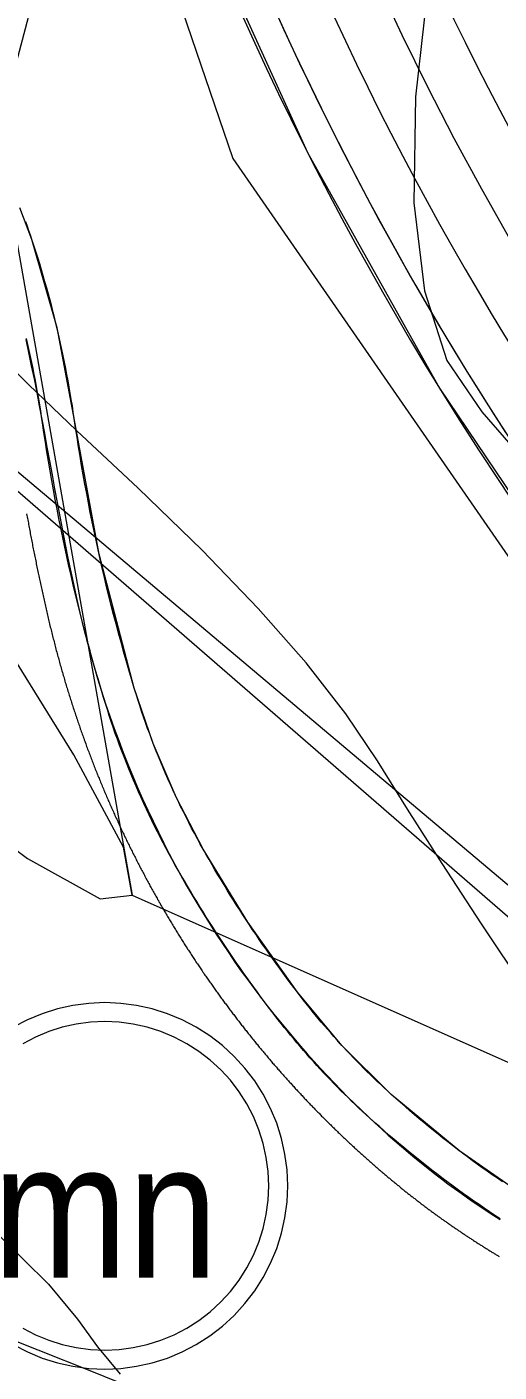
# Model space of a CAD drawing. Header units: metres. Extents: x 532950 to 537618, y 1849954 to 1853119.
# Drawn here: x 534511.5 to 534557.8, y 1851407.7 to 1851539.4 of the extents above; entities that cross this region are included whole.
import ezdxf

# ---------------------------------------------------------------- set-up
doc = ezdxf.new("R2010")
doc.units = ezdxf.units.M
doc.header["$LTSCALE"] = 3.1
for name, color, linetype, lineweight in [('11', 7, 'Continuous', 13), ('12', 7, 'Continuous', 13), ('26', 7, 'Continuous', 13), ('4', 7, 'Continuous', 13), ('48', 7, 'Continuous', 13), ('52', 7, 'Continuous', 13), ('53', 7, 'Continuous', 13), ('55', 7, 'Continuous', 13), ('58', 7, 'Continuous', 13), ('9', 7, 'Continuous', 13)]:
    doc.layers.add(name, color=color, linetype=linetype, lineweight=lineweight)

msp = doc.modelspace()

# ---------------------------------------------------------------- linework, layer by layer
at = {"layer": '11'}
msp.add_lwpolyline([(534524.45, 1851607.54), (534528.68, 1851591.64), (534530.18, 1851586.18), (534531.79, 1851580.76), (534533.5, 1851575.36), (534535.31, 1851570), (534537.23, 1851564.68), (534539.24, 1851559.39), (534541.35, 1851554.14), (534543.56, 1851548.93), (534545.87, 1851543.77), (534548.28, 1851538.65), (534550.78, 1851533.57), (534553.37, 1851528.55), (534556.07, 1851523.57), (534558.85, 1851518.64)], dxfattribs=at)
at = {"layer": '12'}
for points in [[(534528.06, 1851551.26), (534539.02, 1851527.15), (534551.97, 1851504.05), (534566.46, 1851482.58)], [(534532.72, 1851540.34), (534533.86, 1851537.84), (534535.01, 1851535.36), (534536.19, 1851532.88), (534537.39, 1851530.42), (534538.61, 1851527.97), (534539.85, 1851525.52), (534541.11, 1851523.09), (534542.4, 1851520.67), (534543.7, 1851518.26), (534545.03, 1851515.86), (534546.38, 1851513.48), (534547.74, 1851511.1), (534549.13, 1851508.74), (534550.54, 1851506.39), (534551.97, 1851504.05), (534553.87, 1851501.02), (534555.79, 1851498.01), (534557.76, 1851495.03), (534559.75, 1851492.06)], [(534561.14, 1851424.37), (534553.97, 1851429.34), (534547.24, 1851434.91), (534542.4, 1851439.7), (534538.03, 1851444.92), (534533.17, 1851451.76), (534528.8, 1851458.91), (534526.17, 1851464), (534523.91, 1851469.27), (534522.04, 1851474.69), (534518.6, 1851487.79), (534516.16, 1851501.1), (534514.48, 1851509.95), (534512.02, 1851518.61), (534510.85, 1851521.7)], [(534514.26, 1851510.85), (534514.11, 1851511.46), (534513.96, 1851512.06), (534513.8, 1851512.66), (534513.64, 1851513.26), (534513.47, 1851513.86), (534513.3, 1851514.46), (534513.13, 1851515.05), (534512.96, 1851515.65), (534512.78, 1851516.24), (534512.59, 1851516.84), (534512.41, 1851517.43), (534512.21, 1851518.02), (534512.02, 1851518.61), (534511.87, 1851519.04), (534511.72, 1851519.47), (534511.57, 1851519.9), (534511.41, 1851520.33)], [(534536.98, 1851446.31), (534536.64, 1851446.77), (534536.3, 1851447.24), (534535.96, 1851447.71), (534535.63, 1851448.18), (534535.29, 1851448.65), (534534.96, 1851449.12), (534534.63, 1851449.6), (534534.3, 1851450.07), (534533.98, 1851450.55), (534533.65, 1851451.03), (534533.33, 1851451.51), (534533.02, 1851452), (534532.7, 1851452.48), (534532.39, 1851452.97), (534532.07, 1851453.45), (534531.77, 1851453.94), (534531.46, 1851454.43), (534531.15, 1851454.92), (534530.85, 1851455.42), (534530.55, 1851455.91), (534530.25, 1851456.41), (534529.96, 1851456.9), (534529.67, 1851457.4), (534529.38, 1851457.9), (534529.09, 1851458.4), (534528.8, 1851458.91), (534528.51, 1851459.42), (534528.23, 1851459.94), (534527.94, 1851460.47), (534527.67, 1851460.99), (534527.39, 1851461.52), (534527.12, 1851462.05), (534526.86, 1851462.58), (534526.59, 1851463.11), (534526.34, 1851463.64), (534526.08, 1851464.18), (534525.83, 1851464.72), (534525.59, 1851465.26), (534525.34, 1851465.8), (534525.11, 1851466.34), (534524.87, 1851466.89), (534524.64, 1851467.44), (534524.42, 1851467.98), (534524.2, 1851468.53), (534523.98, 1851469.09), (534523.77, 1851469.64), (534523.56, 1851470.2), (534523.35, 1851470.75), (534523.15, 1851471.31), (534522.96, 1851471.87), (534522.77, 1851472.43), (534522.58, 1851473), (534522.4, 1851473.56), (534522.22, 1851474.13), (534522.04, 1851474.69), (534521.77, 1851475.59), (534521.51, 1851476.48), (534521.25, 1851477.38), (534521, 1851478.28), (534520.75, 1851479.18), (534520.5, 1851480.08), (534520.26, 1851480.98), (534520.02, 1851481.89), (534519.79, 1851482.79), (534519.57, 1851483.7), (534519.34, 1851484.6), (534519.13, 1851485.51), (534518.91, 1851486.42), (534518.71, 1851487.33), (534518.5, 1851488.24), (534518.31, 1851489.16), (534518.11, 1851490.07), (534517.92, 1851490.98), (534517.74, 1851491.9), (534517.56, 1851492.82), (534517.39, 1851493.73), (534517.22, 1851494.65), (534517.05, 1851495.57), (534516.89, 1851496.49), (534516.74, 1851497.41), (534516.59, 1851498.33), (534516.44, 1851499.25), (534516.3, 1851500.18), (534516.16, 1851501.1), (534516.07, 1851501.72), (534515.98, 1851502.33), (534515.88, 1851502.94), (534515.78, 1851503.56), (534515.67, 1851504.17), (534515.56, 1851504.78), (534515.45, 1851505.39), (534515.33, 1851506), (534515.21, 1851506.61), (534515.09, 1851507.22), (534514.96, 1851507.83), (534514.83, 1851508.43), (534514.69, 1851509.04), (534514.55, 1851509.65), (534514.41, 1851510.25), (534514.26, 1851510.85)], [(534558.12, 1851426.35), (534557.63, 1851426.69), (534557.13, 1851427.04), (534556.64, 1851427.38), (534556.15, 1851427.73), (534555.66, 1851428.08), (534555.17, 1851428.44), (534554.69, 1851428.8), (534554.21, 1851429.16), (534553.73, 1851429.52), (534553.25, 1851429.89), (534552.77, 1851430.26), (534552.3, 1851430.63), (534551.83, 1851431.01), (534551.36, 1851431.38), (534550.89, 1851431.76), (534550.43, 1851432.15), (534549.97, 1851432.53), (534549.51, 1851432.92), (534549.05, 1851433.31), (534548.6, 1851433.71), (534548.14, 1851434.1), (534547.69, 1851434.5), (534547.24, 1851434.91), (534546.9, 1851435.22), (534546.55, 1851435.54), (534546.21, 1851435.86), (534545.86, 1851436.18), (534545.52, 1851436.51), (534545.19, 1851436.83), (534544.85, 1851437.16), (534544.52, 1851437.49), (534544.19, 1851437.83), (534543.86, 1851438.16), (534543.53, 1851438.5), (534543.21, 1851438.84), (534542.88, 1851439.18), (534542.56, 1851439.53), (534542.24, 1851439.87), (534541.93, 1851440.22), (534541.61, 1851440.57), (534541.3, 1851440.92), (534540.99, 1851441.28), (534540.69, 1851441.63), (534540.38, 1851441.99), (534540.08, 1851442.35), (534539.78, 1851442.71), (534539.48, 1851443.07), (534539.18, 1851443.44), (534538.89, 1851443.81), (534538.6, 1851444.18), (534538.31, 1851444.55), (534538.03, 1851444.92), (534537.68, 1851445.38), (534537.33, 1851445.84), (534536.98, 1851446.31)]]:
    msp.add_lwpolyline(points, dxfattribs=at)
at = {"layer": '26'}
for points in [[(534511.5, 1851491.75), (534511.53, 1851491.6), (534511.55, 1851491.46), (534511.58, 1851491.31), (534511.61, 1851491.16), (534511.64, 1851491.01), (534511.67, 1851490.86), (534511.69, 1851490.71), (534511.72, 1851490.57), (534511.75, 1851490.42), (534511.78, 1851490.27), (534511.81, 1851490.12), (534511.84, 1851489.97), (534511.86, 1851489.82), (534511.89, 1851489.67), (534511.92, 1851489.53), (534511.95, 1851489.38), (534511.98, 1851489.23), (534512.01, 1851489.08), (534512.04, 1851488.93), (534512.07, 1851488.78), (534512.09, 1851488.63), (534512.12, 1851488.49), (534512.15, 1851488.34)], [(534512.15, 1851488.34), (534512.18, 1851488.19), (534512.21, 1851488.04), (534512.24, 1851487.89), (534512.27, 1851487.74), (534512.3, 1851487.59), (534512.33, 1851487.45), (534512.36, 1851487.3), (534512.39, 1851487.15), (534512.42, 1851487), (534512.45, 1851486.85), (534512.48, 1851486.71), (534512.51, 1851486.56), (534512.54, 1851486.41), (534512.57, 1851486.26), (534512.6, 1851486.11), (534512.63, 1851485.96), (534512.67, 1851485.82), (534512.7, 1851485.67), (534512.73, 1851485.52), (534512.76, 1851485.37), (534512.79, 1851485.22), (534512.82, 1851485.08), (534512.85, 1851484.93), (534512.88, 1851484.78), (534512.92, 1851484.63), (534512.95, 1851484.49), (534512.98, 1851484.34), (534513.01, 1851484.19), (534513.04, 1851484.04), (534513.08, 1851483.9), (534513.11, 1851483.75), (534513.14, 1851483.6), (534513.17, 1851483.46), (534513.21, 1851483.31), (534513.24, 1851483.16), (534513.27, 1851483.01), (534513.31, 1851482.87), (534513.34, 1851482.72), (534513.37, 1851482.57), (534513.41, 1851482.43), (534513.44, 1851482.28), (534513.48, 1851482.13), (534513.51, 1851481.99), (534513.54, 1851481.84), (534513.58, 1851481.7), (534513.61, 1851481.55), (534513.65, 1851481.4), (534513.68, 1851481.26), (534513.72, 1851481.11), (534513.75, 1851480.97), (534513.79, 1851480.82), (534513.82, 1851480.67), (534513.86, 1851480.53), (534513.89, 1851480.38), (534513.93, 1851480.24), (534513.97, 1851480.09), (534514, 1851479.95), (534514.04, 1851479.8), (534514.08, 1851479.66), (534514.11, 1851479.51), (534514.15, 1851479.37), (534514.19, 1851479.23), (534514.22, 1851479.08), (534514.26, 1851478.94), (534514.3, 1851478.79), (534514.34, 1851478.65), (534514.37, 1851478.5), (534514.41, 1851478.36), (534514.45, 1851478.22), (534514.49, 1851478.07), (534514.53, 1851477.93), (534514.57, 1851477.79), (534514.61, 1851477.64), (534514.65, 1851477.5), (534514.68, 1851477.36), (534514.72, 1851477.22), (534514.76, 1851477.07), (534514.8, 1851476.93), (534514.84, 1851476.79), (534514.88, 1851476.65), (534514.92, 1851476.51), (534514.96, 1851476.37), (534515, 1851476.22), (534515.05, 1851476.08), (534515.09, 1851475.94), (534515.13, 1851475.8), (534515.17, 1851475.66), (534515.21, 1851475.52), (534515.25, 1851475.38), (534515.29, 1851475.24), (534515.34, 1851475.1), (534515.38, 1851474.96), (534515.42, 1851474.82), (534515.46, 1851474.68), (534515.51, 1851474.54), (534515.55, 1851474.4), (534515.59, 1851474.26), (534515.63, 1851474.13), (534515.68, 1851473.99), (534515.72, 1851473.85)], [(534515.72, 1851473.85), (534515.76, 1851473.71), (534515.81, 1851473.57), (534515.85, 1851473.43), (534515.9, 1851473.3), (534515.94, 1851473.16), (534515.98, 1851473.02), (534516.03, 1851472.88), (534516.07, 1851472.75), (534516.12, 1851472.61), (534516.16, 1851472.47), (534516.21, 1851472.34), (534516.25, 1851472.2), (534516.3, 1851472.07), (534516.34, 1851471.93), (534516.39, 1851471.79), (534516.44, 1851471.66), (534516.48, 1851471.52), (534516.53, 1851471.39), (534516.57, 1851471.25), (534516.62, 1851471.12), (534516.67, 1851470.98), (534516.71, 1851470.85), (534516.76, 1851470.71), (534516.81, 1851470.58), (534516.85, 1851470.44), (534516.9, 1851470.31), (534516.95, 1851470.18), (534517, 1851470.04), (534517.04, 1851469.91), (534517.09, 1851469.78), (534517.14, 1851469.64), (534517.19, 1851469.51), (534517.24, 1851469.38), (534517.29, 1851469.24), (534517.33, 1851469.11), (534517.38, 1851468.98), (534517.43, 1851468.85), (534517.48, 1851468.72), (534517.53, 1851468.58), (534517.58, 1851468.45), (534517.63, 1851468.32), (534517.68, 1851468.19), (534517.73, 1851468.06), (534517.78, 1851467.93), (534517.83, 1851467.8), (534517.88, 1851467.67), (534517.93, 1851467.54), (534517.98, 1851467.41), (534518.03, 1851467.28), (534518.08, 1851467.15), (534518.13, 1851467.02), (534518.18, 1851466.89), (534518.23, 1851466.76), (534518.29, 1851466.63), (534518.34, 1851466.5), (534518.39, 1851466.37), (534518.44, 1851466.24), (534518.49, 1851466.11), (534518.54, 1851465.98), (534518.6, 1851465.86), (534518.65, 1851465.73), (534518.7, 1851465.6), (534518.75, 1851465.47), (534518.81, 1851465.35), (534518.86, 1851465.22), (534518.91, 1851465.09), (534518.96, 1851464.96), (534519.02, 1851464.84), (534519.07, 1851464.71), (534519.12, 1851464.58), (534519.18, 1851464.46), (534519.23, 1851464.33), (534519.28, 1851464.2), (534519.34, 1851464.08), (534519.39, 1851463.95), (534519.45, 1851463.83), (534519.5, 1851463.7), (534519.56, 1851463.58), (534519.61, 1851463.45), (534519.66, 1851463.33), (534519.72, 1851463.2), (534519.77, 1851463.08), (534519.83, 1851462.95), (534519.88, 1851462.83), (534519.94, 1851462.71), (534520, 1851462.58), (534520.05, 1851462.46), (534520.11, 1851462.33), (534520.16, 1851462.21), (534520.22, 1851462.09), (534520.27, 1851461.97), (534520.33, 1851461.84), (534520.39, 1851461.72), (534520.44, 1851461.6), (534520.5, 1851461.47), (534520.56, 1851461.35), (534520.61, 1851461.23), (534520.67, 1851461.11), (534520.73, 1851460.99), (534520.78, 1851460.87)], [(534520.78, 1851460.87), (534520.84, 1851460.74), (534520.9, 1851460.62), (534520.96, 1851460.5), (534521.01, 1851460.38), (534521.07, 1851460.26), (534521.13, 1851460.14), (534521.19, 1851460.02), (534521.24, 1851459.9), (534521.3, 1851459.78), (534521.36, 1851459.66), (534521.42, 1851459.54), (534521.48, 1851459.42), (534521.54, 1851459.3), (534521.59, 1851459.18), (534521.65, 1851459.06), (534521.71, 1851458.94), (534521.77, 1851458.83), (534521.83, 1851458.71), (534521.89, 1851458.59), (534521.95, 1851458.47), (534522.01, 1851458.35), (534522.07, 1851458.24), (534522.13, 1851458.12), (534522.19, 1851458), (534522.25, 1851457.88), (534522.31, 1851457.77), (534522.37, 1851457.65), (534522.43, 1851457.53), (534522.49, 1851457.42), (534522.55, 1851457.3), (534522.61, 1851457.18), (534522.67, 1851457.07), (534522.73, 1851456.95), (534522.79, 1851456.83), (534522.85, 1851456.72), (534522.91, 1851456.6), (534522.97, 1851456.49), (534523.04, 1851456.37), (534523.1, 1851456.26), (534523.16, 1851456.14), (534523.22, 1851456.03), (534523.28, 1851455.91), (534523.34, 1851455.8), (534523.41, 1851455.69), (534523.47, 1851455.57), (534523.53, 1851455.46), (534523.59, 1851455.34), (534523.65, 1851455.23), (534523.72, 1851455.12), (534523.78, 1851455), (534523.84, 1851454.89), (534523.9, 1851454.78), (534523.97, 1851454.67), (534524.03, 1851454.55), (534524.09, 1851454.44), (534524.16, 1851454.33), (534524.22, 1851454.22), (534524.28, 1851454.11), (534524.34, 1851453.99), (534524.41, 1851453.88), (534524.47, 1851453.77), (534524.54, 1851453.66), (534524.6, 1851453.55), (534524.66, 1851453.44), (534524.73, 1851453.33), (534524.79, 1851453.22), (534524.85, 1851453.11), (534524.92, 1851453), (534524.98, 1851452.89), (534525.05, 1851452.78), (534525.11, 1851452.67), (534525.18, 1851452.56), (534525.24, 1851452.45), (534525.3, 1851452.34), (534525.37, 1851452.23), (534525.43, 1851452.12), (534525.5, 1851452.01), (534525.56, 1851451.9), (534525.63, 1851451.8), (534525.69, 1851451.69), (534525.76, 1851451.58), (534525.83, 1851451.47), (534525.89, 1851451.36), (534525.96, 1851451.26), (534526.02, 1851451.15), (534526.09, 1851451.04), (534526.15, 1851450.93), (534526.22, 1851450.83), (534526.28, 1851450.72), (534526.35, 1851450.61), (534526.42, 1851450.51), (534526.48, 1851450.4), (534526.55, 1851450.3), (534526.62, 1851450.19), (534526.68, 1851450.08), (534526.75, 1851449.98), (534526.81, 1851449.87), (534526.88, 1851449.77), (534526.95, 1851449.66), (534527.01, 1851449.56)], [(534527.01, 1851449.56), (534527.08, 1851449.45), (534527.15, 1851449.35), (534527.22, 1851449.24), (534527.28, 1851449.14), (534527.35, 1851449.04), (534527.42, 1851448.93), (534527.48, 1851448.83), (534527.55, 1851448.73), (534527.62, 1851448.62), (534527.69, 1851448.52), (534527.75, 1851448.42), (534527.82, 1851448.31), (534527.89, 1851448.21), (534527.96, 1851448.11), (534528.03, 1851448.01), (534528.09, 1851447.9), (534528.16, 1851447.8), (534528.23, 1851447.7), (534528.3, 1851447.6), (534528.37, 1851447.5), (534528.43, 1851447.39), (534528.5, 1851447.29), (534528.57, 1851447.19), (534528.64, 1851447.09), (534528.71, 1851446.99), (534528.78, 1851446.89), (534528.85, 1851446.79), (534528.91, 1851446.69), (534528.98, 1851446.59), (534529.05, 1851446.49), (534529.12, 1851446.39), (534529.19, 1851446.29), (534529.26, 1851446.19), (534529.33, 1851446.09), (534529.4, 1851445.99), (534529.47, 1851445.89), (534529.54, 1851445.79), (534529.61, 1851445.69), (534529.67, 1851445.6), (534529.74, 1851445.5), (534529.81, 1851445.4), (534529.88, 1851445.3), (534529.95, 1851445.2), (534530.02, 1851445.11), (534530.09, 1851445.01), (534530.16, 1851444.91), (534530.23, 1851444.81), (534530.3, 1851444.72), (534530.37, 1851444.62), (534530.44, 1851444.52), (534530.51, 1851444.43), (534530.58, 1851444.33), (534530.65, 1851444.23), (534530.72, 1851444.14), (534530.79, 1851444.04), (534530.86, 1851443.95), (534530.94, 1851443.85), (534531.01, 1851443.76), (534531.08, 1851443.66), (534531.15, 1851443.57), (534531.22, 1851443.47), (534531.29, 1851443.38), (534531.36, 1851443.28), (534531.43, 1851443.19), (534531.5, 1851443.09), (534531.57, 1851443), (534531.64, 1851442.9), (534531.71, 1851442.81), (534531.79, 1851442.72), (534531.86, 1851442.62), (534531.93, 1851442.53), (534532, 1851442.44), (534532.07, 1851442.34), (534532.14, 1851442.25), (534532.21, 1851442.16), (534532.28, 1851442.07), (534532.36, 1851441.97), (534532.43, 1851441.88), (534532.5, 1851441.79), (534532.57, 1851441.7), (534532.64, 1851441.61), (534532.71, 1851441.51), (534532.79, 1851441.42), (534532.86, 1851441.33), (534532.93, 1851441.24), (534533, 1851441.15), (534533.07, 1851441.06), (534533.15, 1851440.97), (534533.22, 1851440.88), (534533.29, 1851440.79), (534533.36, 1851440.7), (534533.43, 1851440.61), (534533.51, 1851440.52), (534533.58, 1851440.43), (534533.65, 1851440.34), (534533.72, 1851440.25), (534533.79, 1851440.16), (534533.87, 1851440.07), (534533.94, 1851439.98), (534534.01, 1851439.89)], [(534534.01, 1851439.89), (534534.08, 1851439.81), (534534.16, 1851439.72), (534534.23, 1851439.63), (534534.3, 1851439.54), (534534.37, 1851439.45), (534534.45, 1851439.37), (534534.52, 1851439.28), (534534.59, 1851439.19), (534534.67, 1851439.1), (534534.74, 1851439.02), (534534.81, 1851438.93), (534534.88, 1851438.84), (534534.96, 1851438.76), (534535.03, 1851438.67), (534535.1, 1851438.58), (534535.18, 1851438.5), (534535.25, 1851438.41), (534535.32, 1851438.33), (534535.4, 1851438.24), (534535.47, 1851438.15), (534535.54, 1851438.07), (534535.61, 1851437.98), (534535.69, 1851437.9), (534535.76, 1851437.81), (534535.83, 1851437.73), (534535.91, 1851437.65), (534535.98, 1851437.56), (534536.05, 1851437.48), (534536.13, 1851437.39), (534536.2, 1851437.31), (534536.27, 1851437.23), (534536.35, 1851437.14), (534536.42, 1851437.06), (534536.49, 1851436.98), (534536.57, 1851436.89), (534536.64, 1851436.81), (534536.72, 1851436.73), (534536.79, 1851436.64), (534536.86, 1851436.56), (534536.94, 1851436.48), (534537.01, 1851436.4), (534537.08, 1851436.32), (534537.16, 1851436.23), (534537.23, 1851436.15), (534537.3, 1851436.07), (534537.38, 1851435.99), (534537.45, 1851435.91), (534537.53, 1851435.83), (534537.6, 1851435.75), (534537.67, 1851435.67), (534537.75, 1851435.59), (534537.82, 1851435.5), (534537.89, 1851435.42), (534537.97, 1851435.34), (534538.04, 1851435.26), (534538.12, 1851435.19), (534538.19, 1851435.11), (534538.26, 1851435.03), (534538.34, 1851434.95), (534538.41, 1851434.87), (534538.49, 1851434.79), (534538.56, 1851434.71), (534538.63, 1851434.63), (534538.71, 1851434.55), (534538.78, 1851434.47), (534538.86, 1851434.4), (534538.93, 1851434.32), (534539, 1851434.24), (534539.08, 1851434.16), (534539.15, 1851434.09), (534539.23, 1851434.01), (534539.3, 1851433.93), (534539.37, 1851433.85), (534539.45, 1851433.78), (534539.52, 1851433.7), (534539.6, 1851433.62), (534539.67, 1851433.55), (534539.74, 1851433.47), (534539.82, 1851433.4), (534539.89, 1851433.32), (534539.97, 1851433.24), (534540.04, 1851433.17), (534540.12, 1851433.09), (534540.19, 1851433.02), (534540.26, 1851432.94), (534540.34, 1851432.87), (534540.41, 1851432.79), (534540.49, 1851432.72), (534540.56, 1851432.64), (534540.63, 1851432.57), (534540.71, 1851432.49), (534540.78, 1851432.42), (534540.86, 1851432.35), (534540.93, 1851432.27), (534541.01, 1851432.2), (534541.08, 1851432.13), (534541.15, 1851432.05), (534541.23, 1851431.98), (534541.3, 1851431.91), (534541.38, 1851431.83)], [(534541.38, 1851431.83), (534541.45, 1851431.76), (534541.52, 1851431.69), (534541.6, 1851431.62), (534541.67, 1851431.54), (534541.75, 1851431.47), (534541.82, 1851431.4), (534541.89, 1851431.33), (534541.97, 1851431.26), (534542.04, 1851431.19), (534542.12, 1851431.11), (534542.19, 1851431.04), (534542.27, 1851430.97), (534542.34, 1851430.9), (534542.41, 1851430.83), (534542.49, 1851430.76), (534542.56, 1851430.69), (534542.64, 1851430.62), (534542.71, 1851430.55), (534542.78, 1851430.48), (534542.86, 1851430.41), (534542.93, 1851430.34), (534543.01, 1851430.27), (534543.08, 1851430.2), (534543.15, 1851430.13), (534543.23, 1851430.06), (534543.3, 1851429.99), (534543.38, 1851429.93), (534543.45, 1851429.86), (534543.52, 1851429.79), (534543.6, 1851429.72), (534543.67, 1851429.65), (534543.75, 1851429.59), (534543.82, 1851429.52), (534543.89, 1851429.45), (534543.97, 1851429.38), (534544.04, 1851429.32), (534544.11, 1851429.25), (534544.19, 1851429.18), (534544.26, 1851429.12), (534544.34, 1851429.05), (534544.41, 1851428.98), (534544.48, 1851428.92), (534544.56, 1851428.85), (534544.63, 1851428.78), (534544.7, 1851428.72), (534544.78, 1851428.65), (534544.85, 1851428.59), (534544.93, 1851428.52), (534545, 1851428.46), (534545.07, 1851428.39), (534545.15, 1851428.33), (534545.22, 1851428.26), (534545.29, 1851428.2), (534545.37, 1851428.13), (534545.44, 1851428.07), (534545.51, 1851428), (534545.59, 1851427.94), (534545.66, 1851427.88), (534545.73, 1851427.81), (534545.81, 1851427.75), (534545.88, 1851427.68), (534545.95, 1851427.62), (534546.03, 1851427.56), (534546.1, 1851427.5), (534546.17, 1851427.43), (534546.25, 1851427.37), (534546.32, 1851427.31), (534546.39, 1851427.25), (534546.47, 1851427.18), (534546.54, 1851427.12), (534546.61, 1851427.06), (534546.69, 1851427), (534546.76, 1851426.94), (534546.83, 1851426.87), (534546.91, 1851426.81), (534546.98, 1851426.75), (534547.05, 1851426.69), (534547.12, 1851426.63), (534547.2, 1851426.57), (534547.27, 1851426.51), (534547.34, 1851426.45), (534547.42, 1851426.39), (534547.49, 1851426.33), (534547.56, 1851426.27), (534547.64, 1851426.21), (534547.71, 1851426.15), (534547.78, 1851426.09), (534547.85, 1851426.03), (534547.93, 1851425.97), (534548, 1851425.91), (534548.07, 1851425.85), (534548.15, 1851425.79), (534548.22, 1851425.73), (534548.29, 1851425.67), (534548.36, 1851425.61), (534548.44, 1851425.56), (534548.51, 1851425.5), (534548.58, 1851425.44), (534548.65, 1851425.38), (534548.73, 1851425.32)], [(534548.73, 1851425.32), (534548.8, 1851425.27), (534548.87, 1851425.21), (534548.95, 1851425.15), (534549.02, 1851425.09), (534549.09, 1851425.04), (534549.16, 1851424.98), (534549.24, 1851424.92), (534549.31, 1851424.87), (534549.38, 1851424.81), (534549.45, 1851424.75), (534549.53, 1851424.7), (534549.6, 1851424.64), (534549.67, 1851424.58), (534549.74, 1851424.53), (534549.82, 1851424.47), (534549.89, 1851424.42), (534549.96, 1851424.36), (534550.03, 1851424.31), (534550.11, 1851424.25), (534550.18, 1851424.2), (534550.25, 1851424.14), (534550.32, 1851424.09), (534550.4, 1851424.03), (534550.47, 1851423.98), (534550.54, 1851423.92), (534550.61, 1851423.87), (534550.69, 1851423.81), (534550.76, 1851423.76), (534550.83, 1851423.71), (534550.9, 1851423.65), (534550.98, 1851423.6), (534551.05, 1851423.54), (534551.12, 1851423.49), (534551.19, 1851423.44), (534551.27, 1851423.38), (534551.34, 1851423.33), (534551.41, 1851423.28), (534551.48, 1851423.23), (534551.55, 1851423.17), (534551.63, 1851423.12), (534551.7, 1851423.07), (534551.77, 1851423.02), (534551.84, 1851422.96), (534551.92, 1851422.91), (534551.99, 1851422.86), (534552.06, 1851422.81), (534552.13, 1851422.76), (534552.2, 1851422.7), (534552.28, 1851422.65), (534552.35, 1851422.6), (534552.42, 1851422.55), (534552.49, 1851422.5), (534552.57, 1851422.45), (534552.64, 1851422.4), (534552.71, 1851422.35), (534552.78, 1851422.3), (534552.85, 1851422.25), (534552.93, 1851422.19), (534553, 1851422.14), (534553.07, 1851422.09), (534553.14, 1851422.04), (534553.21, 1851421.99), (534553.29, 1851421.94), (534553.36, 1851421.9), (534553.43, 1851421.85), (534553.5, 1851421.8), (534553.58, 1851421.75), (534553.65, 1851421.7), (534553.72, 1851421.65), (534553.79, 1851421.6), (534553.86, 1851421.55), (534553.94, 1851421.5), (534554.01, 1851421.45), (534554.08, 1851421.41), (534554.15, 1851421.36), (534554.22, 1851421.31), (534554.3, 1851421.26), (534554.37, 1851421.21), (534554.44, 1851421.16), (534554.51, 1851421.12), (534554.58, 1851421.07), (534554.66, 1851421.02), (534554.73, 1851420.97), (534554.8, 1851420.93), (534554.87, 1851420.88), (534554.94, 1851420.83), (534555.02, 1851420.79), (534555.09, 1851420.74), (534555.16, 1851420.69), (534555.23, 1851420.65), (534555.3, 1851420.6), (534555.38, 1851420.55), (534555.45, 1851420.51), (534555.52, 1851420.46), (534555.59, 1851420.41), (534555.66, 1851420.37), (534555.74, 1851420.32), (534555.81, 1851420.28), (534555.88, 1851420.23), (534555.95, 1851420.19)], [(534555.95, 1851420.19), (534556.02, 1851420.14), (534556.1, 1851420.1), (534556.17, 1851420.05), (534556.24, 1851420.01), (534556.31, 1851419.96), (534556.38, 1851419.92), (534556.45, 1851419.87), (534556.53, 1851419.83), (534556.6, 1851419.78), (534556.67, 1851419.74), (534556.74, 1851419.69), (534556.81, 1851419.65), (534556.89, 1851419.6), (534556.96, 1851419.56), (534557.03, 1851419.52), (534557.1, 1851419.47), (534557.17, 1851419.43), (534557.25, 1851419.39), (534557.32, 1851419.34), (534557.39, 1851419.3), (534557.46, 1851419.26), (534557.53, 1851419.21), (534557.61, 1851419.17), (534557.68, 1851419.13), (534557.75, 1851419.08), (534557.82, 1851419.04)]]:
    msp.add_lwpolyline(points, dxfattribs=at)
at = {"layer": '4'}
for points in [[(534471.22, 1851527.23), (534471.28, 1851527.27), (534471.34, 1851527.3), (534471.41, 1851527.34), (534471.47, 1851527.38), (534471.53, 1851527.42), (534471.59, 1851527.45), (534471.65, 1851527.49), (534471.72, 1851527.53), (534471.78, 1851527.56), (534471.84, 1851527.6), (534471.91, 1851527.64), (534471.97, 1851527.68), (534472.04, 1851527.71), (534472.1, 1851527.75), (534472.16, 1851527.79), (534472.23, 1851527.83), (534472.29, 1851527.86), (534472.36, 1851527.9), (534472.49, 1851527.98), (534680.38, 1851352.93)], [(534673.95, 1851352.31), (534471.73, 1851527.66)], [(534511.5, 1851491.75), (534511.53, 1851491.6), (534511.55, 1851491.46)], [(534511.55, 1851491.46), (534511.58, 1851491.31), (534511.61, 1851491.16), (534511.64, 1851491.01), (534511.67, 1851490.86), (534511.69, 1851490.71), (534511.72, 1851490.57), (534511.75, 1851490.42), (534511.78, 1851490.27), (534511.81, 1851490.12), (534511.84, 1851489.97), (534511.86, 1851489.82), (534511.89, 1851489.67), (534511.92, 1851489.53), (534511.95, 1851489.38), (534511.98, 1851489.23), (534512.01, 1851489.08), (534512.04, 1851488.93), (534512.07, 1851488.78), (534512.09, 1851488.63), (534512.12, 1851488.49), (534512.15, 1851488.34), (534512.18, 1851488.19), (534512.21, 1851488.04), (534512.24, 1851487.89), (534512.27, 1851487.74), (534512.3, 1851487.59), (534512.33, 1851487.45), (534512.36, 1851487.3), (534512.39, 1851487.15), (534512.42, 1851487), (534512.45, 1851486.85), (534512.48, 1851486.71), (534512.51, 1851486.56), (534512.54, 1851486.41), (534512.57, 1851486.26), (534512.6, 1851486.11), (534512.63, 1851485.96), (534512.67, 1851485.82), (534512.7, 1851485.67), (534512.73, 1851485.52), (534512.76, 1851485.37), (534512.79, 1851485.22), (534512.82, 1851485.08), (534512.85, 1851484.93), (534512.88, 1851484.78), (534512.92, 1851484.63), (534512.95, 1851484.49), (534512.98, 1851484.34), (534513.01, 1851484.19), (534513.04, 1851484.04), (534513.08, 1851483.9), (534513.11, 1851483.75), (534513.14, 1851483.6), (534513.17, 1851483.46), (534513.21, 1851483.31), (534513.24, 1851483.16), (534513.27, 1851483.01), (534513.31, 1851482.87), (534513.34, 1851482.72), (534513.37, 1851482.57), (534513.41, 1851482.43), (534513.44, 1851482.28), (534513.48, 1851482.13), (534513.51, 1851481.99), (534513.54, 1851481.84), (534513.58, 1851481.7), (534513.61, 1851481.55), (534513.65, 1851481.4), (534513.68, 1851481.26), (534513.72, 1851481.11), (534513.75, 1851480.97), (534513.79, 1851480.82), (534513.82, 1851480.67), (534513.86, 1851480.53), (534513.89, 1851480.38), (534513.93, 1851480.24), (534513.97, 1851480.09), (534514, 1851479.95), (534514.04, 1851479.8), (534514.08, 1851479.66), (534514.11, 1851479.51), (534514.15, 1851479.37), (534514.19, 1851479.23), (534514.22, 1851479.08), (534514.26, 1851478.94), (534514.3, 1851478.79), (534514.34, 1851478.65), (534514.37, 1851478.5), (534514.41, 1851478.36), (534514.45, 1851478.22), (534514.49, 1851478.07), (534514.53, 1851477.93), (534514.57, 1851477.79), (534514.61, 1851477.64), (534514.65, 1851477.5), (534514.68, 1851477.36), (534514.72, 1851477.22), (534514.76, 1851477.07), (534514.8, 1851476.93), (534514.84, 1851476.79)], [(534514.84, 1851476.79), (534514.88, 1851476.65), (534514.92, 1851476.51), (534514.96, 1851476.37), (534515, 1851476.22), (534515.05, 1851476.08), (534515.09, 1851475.94), (534515.13, 1851475.8), (534515.17, 1851475.66), (534515.21, 1851475.52), (534515.25, 1851475.38), (534515.29, 1851475.24), (534515.34, 1851475.1), (534515.38, 1851474.96), (534515.42, 1851474.82), (534515.46, 1851474.68), (534515.51, 1851474.54), (534515.55, 1851474.4), (534515.59, 1851474.26), (534515.63, 1851474.13), (534515.68, 1851473.99), (534515.72, 1851473.85), (534515.76, 1851473.71), (534515.81, 1851473.57), (534515.85, 1851473.43), (534515.9, 1851473.3), (534515.94, 1851473.16), (534515.98, 1851473.02), (534516.03, 1851472.88), (534516.07, 1851472.75), (534516.12, 1851472.61), (534516.16, 1851472.47), (534516.21, 1851472.34), (534516.25, 1851472.2), (534516.3, 1851472.07), (534516.34, 1851471.93), (534516.39, 1851471.79), (534516.44, 1851471.66), (534516.48, 1851471.52), (534516.53, 1851471.39), (534516.57, 1851471.25), (534516.62, 1851471.12), (534516.67, 1851470.98), (534516.71, 1851470.85), (534516.76, 1851470.71), (534516.81, 1851470.58), (534516.85, 1851470.44), (534516.9, 1851470.31), (534516.95, 1851470.18), (534517, 1851470.04), (534517.04, 1851469.91), (534517.09, 1851469.78), (534517.14, 1851469.64), (534517.19, 1851469.51), (534517.24, 1851469.38), (534517.29, 1851469.24), (534517.33, 1851469.11), (534517.38, 1851468.98), (534517.43, 1851468.85), (534517.48, 1851468.72), (534517.53, 1851468.58), (534517.58, 1851468.45), (534517.63, 1851468.32), (534517.68, 1851468.19), (534517.73, 1851468.06), (534517.78, 1851467.93), (534517.83, 1851467.8), (534517.88, 1851467.67), (534517.93, 1851467.54), (534517.98, 1851467.41), (534518.03, 1851467.28), (534518.08, 1851467.15), (534518.13, 1851467.02), (534518.18, 1851466.89), (534518.23, 1851466.76), (534518.29, 1851466.63), (534518.34, 1851466.5), (534518.39, 1851466.37), (534518.44, 1851466.24), (534518.49, 1851466.11), (534518.54, 1851465.98), (534518.6, 1851465.86), (534518.65, 1851465.73), (534518.7, 1851465.6), (534518.75, 1851465.47), (534518.81, 1851465.35), (534518.86, 1851465.22), (534518.91, 1851465.09), (534518.96, 1851464.96), (534519.02, 1851464.84), (534519.07, 1851464.71), (534519.12, 1851464.58), (534519.18, 1851464.46), (534519.23, 1851464.33), (534519.28, 1851464.2), (534519.34, 1851464.08), (534519.39, 1851463.95), (534519.45, 1851463.83), (534519.5, 1851463.7), (534519.56, 1851463.58), (534519.61, 1851463.45)], [(534519.61, 1851463.45), (534519.66, 1851463.33), (534519.72, 1851463.2), (534519.77, 1851463.08), (534519.83, 1851462.95), (534519.88, 1851462.83), (534519.94, 1851462.71), (534520, 1851462.58), (534520.05, 1851462.46), (534520.11, 1851462.33), (534520.16, 1851462.21), (534520.22, 1851462.09), (534520.27, 1851461.97), (534520.33, 1851461.84), (534520.39, 1851461.72), (534520.44, 1851461.6), (534520.5, 1851461.47), (534520.56, 1851461.35), (534520.61, 1851461.23), (534520.67, 1851461.11), (534520.73, 1851460.99), (534520.78, 1851460.87), (534520.84, 1851460.74), (534520.9, 1851460.62), (534520.96, 1851460.5), (534521.01, 1851460.38), (534521.07, 1851460.26), (534521.13, 1851460.14), (534521.19, 1851460.02), (534521.24, 1851459.9), (534521.3, 1851459.78), (534521.36, 1851459.66), (534521.42, 1851459.54), (534521.48, 1851459.42), (534521.54, 1851459.3), (534521.59, 1851459.18), (534521.65, 1851459.06), (534521.71, 1851458.94), (534521.77, 1851458.83), (534521.83, 1851458.71), (534521.89, 1851458.59), (534521.95, 1851458.47), (534522.01, 1851458.35), (534522.07, 1851458.24), (534522.13, 1851458.12), (534522.19, 1851458), (534522.25, 1851457.88), (534522.31, 1851457.77), (534522.37, 1851457.65), (534522.43, 1851457.53), (534522.49, 1851457.42), (534522.55, 1851457.3), (534522.61, 1851457.18), (534522.67, 1851457.07), (534522.73, 1851456.95), (534522.79, 1851456.83), (534522.85, 1851456.72), (534522.91, 1851456.6), (534522.97, 1851456.49), (534523.04, 1851456.37), (534523.1, 1851456.26), (534523.16, 1851456.14), (534523.22, 1851456.03), (534523.28, 1851455.91), (534523.34, 1851455.8), (534523.41, 1851455.69), (534523.47, 1851455.57), (534523.53, 1851455.46), (534523.59, 1851455.34), (534523.65, 1851455.23), (534523.72, 1851455.12), (534523.78, 1851455), (534523.84, 1851454.89), (534523.9, 1851454.78), (534523.97, 1851454.67), (534524.03, 1851454.55), (534524.09, 1851454.44), (534524.16, 1851454.33), (534524.22, 1851454.22), (534524.28, 1851454.11), (534524.34, 1851453.99), (534524.41, 1851453.88), (534524.47, 1851453.77), (534524.54, 1851453.66), (534524.6, 1851453.55), (534524.66, 1851453.44), (534524.73, 1851453.33), (534524.79, 1851453.22), (534524.85, 1851453.11), (534524.92, 1851453), (534524.98, 1851452.89), (534525.05, 1851452.78), (534525.11, 1851452.67), (534525.18, 1851452.56), (534525.24, 1851452.45), (534525.3, 1851452.34), (534525.37, 1851452.23), (534525.43, 1851452.12), (534525.5, 1851452.01), (534525.56, 1851451.9), (534525.63, 1851451.8)], [(534525.63, 1851451.8), (534525.69, 1851451.69), (534525.76, 1851451.58), (534525.83, 1851451.47), (534525.89, 1851451.36), (534525.96, 1851451.26), (534526.02, 1851451.15), (534526.09, 1851451.04), (534526.15, 1851450.93), (534526.22, 1851450.83), (534526.28, 1851450.72), (534526.35, 1851450.61), (534526.42, 1851450.51), (534526.48, 1851450.4), (534526.55, 1851450.3), (534526.62, 1851450.19), (534526.68, 1851450.08), (534526.75, 1851449.98), (534526.81, 1851449.87), (534526.88, 1851449.77), (534526.95, 1851449.66), (534527.01, 1851449.56), (534527.08, 1851449.45), (534527.15, 1851449.35), (534527.22, 1851449.24), (534527.28, 1851449.14), (534527.35, 1851449.04), (534527.42, 1851448.93), (534527.48, 1851448.83), (534527.55, 1851448.73), (534527.62, 1851448.62), (534527.69, 1851448.52), (534527.75, 1851448.42), (534527.82, 1851448.31), (534527.89, 1851448.21), (534527.96, 1851448.11), (534528.03, 1851448.01), (534528.09, 1851447.9), (534528.16, 1851447.8), (534528.23, 1851447.7), (534528.3, 1851447.6), (534528.37, 1851447.5), (534528.43, 1851447.39), (534528.5, 1851447.29), (534528.57, 1851447.19), (534528.64, 1851447.09), (534528.71, 1851446.99), (534528.78, 1851446.89), (534528.85, 1851446.79), (534528.91, 1851446.69), (534528.98, 1851446.59), (534529.05, 1851446.49), (534529.12, 1851446.39), (534529.19, 1851446.29), (534529.26, 1851446.19), (534529.33, 1851446.09), (534529.4, 1851445.99), (534529.47, 1851445.89), (534529.54, 1851445.79), (534529.61, 1851445.69), (534529.67, 1851445.6), (534529.74, 1851445.5), (534529.81, 1851445.4), (534529.88, 1851445.3), (534529.95, 1851445.2), (534530.02, 1851445.11), (534530.09, 1851445.01), (534530.16, 1851444.91), (534530.23, 1851444.81), (534530.3, 1851444.72), (534530.37, 1851444.62), (534530.44, 1851444.52), (534530.51, 1851444.43), (534530.58, 1851444.33), (534530.65, 1851444.23), (534530.72, 1851444.14), (534530.79, 1851444.04), (534530.86, 1851443.95), (534530.94, 1851443.85), (534531.01, 1851443.76), (534531.08, 1851443.66), (534531.15, 1851443.57), (534531.22, 1851443.47), (534531.29, 1851443.38), (534531.36, 1851443.28), (534531.43, 1851443.19), (534531.5, 1851443.09), (534531.57, 1851443), (534531.64, 1851442.9), (534531.71, 1851442.81), (534531.79, 1851442.72), (534531.86, 1851442.62), (534531.93, 1851442.53), (534532, 1851442.44), (534532.07, 1851442.34), (534532.14, 1851442.25), (534532.21, 1851442.16), (534532.28, 1851442.07), (534532.36, 1851441.97), (534532.43, 1851441.88), (534532.5, 1851441.79)], [(534532.5, 1851441.79), (534532.57, 1851441.7), (534532.64, 1851441.61), (534532.71, 1851441.51), (534532.79, 1851441.42), (534532.86, 1851441.33), (534532.93, 1851441.24), (534533, 1851441.15), (534533.07, 1851441.06), (534533.15, 1851440.97), (534533.22, 1851440.88), (534533.29, 1851440.79), (534533.36, 1851440.7), (534533.43, 1851440.61), (534533.51, 1851440.52), (534533.58, 1851440.43), (534533.65, 1851440.34), (534533.72, 1851440.25), (534533.79, 1851440.16), (534533.87, 1851440.07), (534533.94, 1851439.98), (534534.01, 1851439.89), (534534.08, 1851439.81), (534534.16, 1851439.72), (534534.23, 1851439.63), (534534.3, 1851439.54), (534534.37, 1851439.45), (534534.45, 1851439.37), (534534.52, 1851439.28), (534534.59, 1851439.19), (534534.67, 1851439.1), (534534.74, 1851439.02), (534534.81, 1851438.93), (534534.88, 1851438.84), (534534.96, 1851438.76), (534535.03, 1851438.67), (534535.1, 1851438.58), (534535.18, 1851438.5), (534535.25, 1851438.41), (534535.32, 1851438.33), (534535.4, 1851438.24), (534535.47, 1851438.15), (534535.54, 1851438.07), (534535.61, 1851437.98), (534535.69, 1851437.9), (534535.76, 1851437.81), (534535.83, 1851437.73), (534535.91, 1851437.65), (534535.98, 1851437.56), (534536.05, 1851437.48), (534536.13, 1851437.39), (534536.2, 1851437.31), (534536.27, 1851437.23), (534536.35, 1851437.14), (534536.42, 1851437.06), (534536.49, 1851436.98), (534536.57, 1851436.89), (534536.64, 1851436.81), (534536.72, 1851436.73), (534536.79, 1851436.64), (534536.86, 1851436.56), (534536.94, 1851436.48), (534537.01, 1851436.4), (534537.08, 1851436.32), (534537.16, 1851436.23), (534537.23, 1851436.15), (534537.3, 1851436.07), (534537.38, 1851435.99), (534537.45, 1851435.91), (534537.53, 1851435.83), (534537.6, 1851435.75), (534537.67, 1851435.67), (534537.75, 1851435.59), (534537.82, 1851435.5), (534537.89, 1851435.42), (534537.97, 1851435.34), (534538.04, 1851435.26), (534538.12, 1851435.19), (534538.19, 1851435.11), (534538.26, 1851435.03), (534538.34, 1851434.95), (534538.41, 1851434.87), (534538.49, 1851434.79), (534538.56, 1851434.71), (534538.63, 1851434.63), (534538.71, 1851434.55), (534538.78, 1851434.47), (534538.86, 1851434.4), (534538.93, 1851434.32), (534539, 1851434.24), (534539.08, 1851434.16), (534539.15, 1851434.09), (534539.23, 1851434.01), (534539.3, 1851433.93), (534539.37, 1851433.85), (534539.45, 1851433.78), (534539.52, 1851433.7), (534539.6, 1851433.62), (534539.67, 1851433.55), (534539.74, 1851433.47), (534539.82, 1851433.4)], [(534539.82, 1851433.4), (534539.89, 1851433.32), (534539.97, 1851433.24), (534540.04, 1851433.17), (534540.12, 1851433.09), (534540.19, 1851433.02), (534540.26, 1851432.94), (534540.34, 1851432.87), (534540.41, 1851432.79), (534540.49, 1851432.72), (534540.56, 1851432.64), (534540.63, 1851432.57), (534540.71, 1851432.49), (534540.78, 1851432.42), (534540.86, 1851432.35), (534540.93, 1851432.27), (534541.01, 1851432.2), (534541.08, 1851432.13), (534541.15, 1851432.05), (534541.23, 1851431.98), (534541.3, 1851431.91), (534541.38, 1851431.83), (534541.45, 1851431.76), (534541.52, 1851431.69), (534541.6, 1851431.62), (534541.67, 1851431.54), (534541.75, 1851431.47), (534541.82, 1851431.4), (534541.89, 1851431.33), (534541.97, 1851431.26), (534542.04, 1851431.19), (534542.12, 1851431.11), (534542.19, 1851431.04), (534542.27, 1851430.97), (534542.34, 1851430.9), (534542.41, 1851430.83), (534542.49, 1851430.76), (534542.56, 1851430.69), (534542.64, 1851430.62), (534542.71, 1851430.55), (534542.78, 1851430.48), (534542.86, 1851430.41), (534542.93, 1851430.34), (534543.01, 1851430.27), (534543.08, 1851430.2), (534543.15, 1851430.13), (534543.23, 1851430.06), (534543.3, 1851429.99), (534543.38, 1851429.93), (534543.45, 1851429.86), (534543.52, 1851429.79), (534543.6, 1851429.72), (534543.67, 1851429.65), (534543.75, 1851429.59), (534543.82, 1851429.52), (534543.89, 1851429.45), (534543.97, 1851429.38), (534544.04, 1851429.32), (534544.11, 1851429.25), (534544.19, 1851429.18), (534544.26, 1851429.12), (534544.34, 1851429.05), (534544.41, 1851428.98), (534544.48, 1851428.92), (534544.56, 1851428.85), (534544.63, 1851428.78), (534544.7, 1851428.72), (534544.78, 1851428.65), (534544.85, 1851428.59), (534544.93, 1851428.52), (534545, 1851428.46), (534545.07, 1851428.39), (534545.15, 1851428.33), (534545.22, 1851428.26), (534545.29, 1851428.2), (534545.37, 1851428.13), (534545.44, 1851428.07), (534545.51, 1851428), (534545.59, 1851427.94), (534545.66, 1851427.88), (534545.73, 1851427.81), (534545.81, 1851427.75), (534545.88, 1851427.68), (534545.95, 1851427.62), (534546.03, 1851427.56), (534546.1, 1851427.5), (534546.17, 1851427.43), (534546.25, 1851427.37), (534546.32, 1851427.31), (534546.39, 1851427.25), (534546.47, 1851427.18), (534546.54, 1851427.12), (534546.61, 1851427.06), (534546.69, 1851427), (534546.76, 1851426.94), (534546.83, 1851426.87), (534546.91, 1851426.81), (534546.98, 1851426.75), (534547.05, 1851426.69), (534547.12, 1851426.63), (534547.2, 1851426.57)], [(534547.2, 1851426.57), (534547.27, 1851426.51), (534547.34, 1851426.45), (534547.42, 1851426.39), (534547.49, 1851426.33), (534547.56, 1851426.27), (534547.64, 1851426.21), (534547.71, 1851426.15), (534547.78, 1851426.09), (534547.85, 1851426.03), (534547.93, 1851425.97), (534548, 1851425.91), (534548.07, 1851425.85), (534548.15, 1851425.79), (534548.22, 1851425.73), (534548.29, 1851425.67), (534548.36, 1851425.61), (534548.44, 1851425.56), (534548.51, 1851425.5), (534548.58, 1851425.44), (534548.65, 1851425.38), (534548.73, 1851425.32), (534548.8, 1851425.27), (534548.87, 1851425.21), (534548.95, 1851425.15), (534549.02, 1851425.09), (534549.09, 1851425.04), (534549.16, 1851424.98), (534549.24, 1851424.92), (534549.31, 1851424.87), (534549.38, 1851424.81), (534549.45, 1851424.75), (534549.53, 1851424.7), (534549.6, 1851424.64), (534549.67, 1851424.58), (534549.74, 1851424.53), (534549.82, 1851424.47), (534549.89, 1851424.42), (534549.96, 1851424.36), (534550.03, 1851424.31), (534550.11, 1851424.25), (534550.18, 1851424.2), (534550.25, 1851424.14), (534550.32, 1851424.09), (534550.4, 1851424.03), (534550.47, 1851423.98), (534550.54, 1851423.92), (534550.61, 1851423.87), (534550.69, 1851423.81), (534550.76, 1851423.76), (534550.83, 1851423.71), (534550.9, 1851423.65), (534550.98, 1851423.6), (534551.05, 1851423.54), (534551.12, 1851423.49), (534551.19, 1851423.44), (534551.27, 1851423.38), (534551.34, 1851423.33), (534551.41, 1851423.28), (534551.48, 1851423.23), (534551.55, 1851423.17), (534551.63, 1851423.12), (534551.7, 1851423.07), (534551.77, 1851423.02), (534551.84, 1851422.96), (534551.92, 1851422.91), (534551.99, 1851422.86), (534552.06, 1851422.81), (534552.13, 1851422.76), (534552.2, 1851422.7), (534552.28, 1851422.65), (534552.35, 1851422.6), (534552.42, 1851422.55), (534552.49, 1851422.5), (534552.57, 1851422.45), (534552.64, 1851422.4), (534552.71, 1851422.35), (534552.78, 1851422.3), (534552.85, 1851422.25), (534552.93, 1851422.19), (534553, 1851422.14), (534553.07, 1851422.09), (534553.14, 1851422.04), (534553.21, 1851421.99), (534553.29, 1851421.94), (534553.36, 1851421.9), (534553.43, 1851421.85), (534553.5, 1851421.8), (534553.58, 1851421.75), (534553.65, 1851421.7), (534553.72, 1851421.65), (534553.79, 1851421.6), (534553.86, 1851421.55), (534553.94, 1851421.5), (534554.01, 1851421.45), (534554.08, 1851421.41), (534554.15, 1851421.36), (534554.22, 1851421.31), (534554.3, 1851421.26), (534554.37, 1851421.21), (534554.44, 1851421.16)], [(534554.44, 1851421.16), (534554.51, 1851421.12), (534554.58, 1851421.07), (534554.66, 1851421.02), (534554.73, 1851420.97), (534554.8, 1851420.93), (534554.87, 1851420.88), (534554.94, 1851420.83), (534555.02, 1851420.79), (534555.09, 1851420.74), (534555.16, 1851420.69), (534555.23, 1851420.65), (534555.3, 1851420.6), (534555.38, 1851420.55), (534555.45, 1851420.51), (534555.52, 1851420.46), (534555.59, 1851420.41), (534555.66, 1851420.37), (534555.74, 1851420.32), (534555.81, 1851420.28), (534555.88, 1851420.23), (534555.95, 1851420.19), (534556.02, 1851420.14), (534556.1, 1851420.1), (534556.17, 1851420.05), (534556.24, 1851420.01), (534556.31, 1851419.96), (534556.38, 1851419.92), (534556.45, 1851419.87), (534556.53, 1851419.83), (534556.6, 1851419.78), (534556.67, 1851419.74), (534556.74, 1851419.69), (534556.81, 1851419.65), (534556.89, 1851419.6), (534556.96, 1851419.56), (534557.03, 1851419.52), (534557.1, 1851419.47), (534557.17, 1851419.43), (534557.25, 1851419.39), (534557.32, 1851419.34), (534557.39, 1851419.3), (534557.46, 1851419.26), (534557.53, 1851419.21), (534557.61, 1851419.17), (534557.68, 1851419.13), (534557.75, 1851419.08), (534557.82, 1851419.04)]]:
    msp.add_lwpolyline(points, dxfattribs=at)
at = {"layer": '48'}
msp.add_lwpolyline([(536135.62, 1851789.72), (535515.37, 1851926.72), (535258.5, 1851965.9), (535022.43, 1852017.88), (534680.95, 1852158.73), (534430.5, 1852265), (534355.97, 1852086.4), (534346.16, 1851984.65), (534462.32, 1851750.84), (534498.61, 1851623.52), (534531.7, 1851526.54), (534597.02, 1851432.26), (534785.89, 1851296.54), (534919.77, 1851224.01), (534977.2, 1851164.91), (535024.78, 1851103.67), (535103, 1851049.67), (535187.68, 1851009.38), (535275.9, 1851002), (535384.77, 1851022.15), (535615.71, 1851282.83), (535719.74, 1851373.89), (535864.1, 1851423.04), (536000.85, 1851463.59)], dxfattribs=at)
at = {"layer": '52'}
for centre, radius, start, end in [((534818.6, 1851668.74), 294.75, 195.1752, 226.2307), ((534818.6, 1851668.74), 305.25, 195.8323, 226.2307), ((534668.93, 1851485.5), 235.68, 190.6548, 229.2302)]:
    msp.add_arc(centre, radius, start, end, dxfattribs=at)
at = {"layer": '53'}
for centre, radius, start, end in [((534818.6, 1851668.74), 289.75, 195.6362, 226.2307), ((534818.6, 1851668.74), 310.25, 197.1733, 226.2307), ((534668.93, 1851485.5), 232.68, 190.6297, 229.2111)]:
    msp.add_arc(centre, radius, start, end, dxfattribs=at)
at = {"layer": '55'}
msp.add_lwpolyline([(534435.03, 1852302.36), (534325.72, 1852049.19), (534353.84, 1851932.14), (534451.76, 1851760.49), (534494.46, 1851609.32), (534521.83, 1851454.43), (534874.06, 1851297.73), (534980.01, 1851227.29), (535025.25, 1851130.42), (535137.96, 1851046.53), (535351.9, 1851022.3), (535580.64, 1851242.44), (535635.18, 1851288.02), (535713.41, 1851370.26), (536002.4, 1851411.83), (536158.14, 1851571.22), (536125.75, 1851798.92), (536134.25, 1851845.92), (534499.31, 1852312.5)], close=True, dxfattribs=at)
for points in [[(534463.52, 1851712.92), (534470.19, 1851675.14), (534471.96, 1851648.73), (534468.36, 1851629.82), (534462.01, 1851602.44), (534462.26, 1851598.06), (534462, 1851581.54), (534465.49, 1851558.77), (534472.96, 1851514.72), (534476.23, 1851494.93), (534481.4, 1851481.8), (534488.48, 1851468), (534491.2, 1851451.47), (534490.98, 1851436.28), (534494.72, 1851421.22), (534507.32, 1851411.99), (534517.85, 1851407.79), (534547.28, 1851395.9), (534572.72, 1851385.28)], [(534550.98, 1851544.78), (534549.62, 1851532.6), (534549.46, 1851522.2), (534550.48, 1851513.6), (534552.69, 1851506.78), (534556.1, 1851501.74), (534560.49, 1851496.71)], [(534545.88, 1851467.57), (534542.78, 1851472.18), (534538.88, 1851477.15), (534534.19, 1851482.49), (534528.7, 1851488.19), (534522.42, 1851494.26), (534516.4, 1851499.92), (534511.68, 1851504.42), (534508.27, 1851507.76), (534506.17, 1851509.93), (534505.37, 1851510.94), (534505.28, 1851511.53), (534505.28, 1851512.45), (534505.38, 1851513.69), (534505.57, 1851515.27), (534505.86, 1851517.17), (534506.52, 1851520.32), (534507.81, 1851525.64), (534509.74, 1851533.12), (534512.31, 1851542.78)], [(534430.75, 1851519.75), (534431.92, 1851517.39), (534432.74, 1851514.24), (534433.2, 1851510.31), (534433.3, 1851505.58), (534433.05, 1851500.07), (534433.05, 1851494.41), (534433.91, 1851489.24), (534435.61, 1851484.57), (534438.17, 1851480.4), (534441.59, 1851476.72), (534446.26, 1851472.67), (534452.59, 1851467.37), (534460.59, 1851460.81), (534470.25, 1851453.01), (534481.57, 1851443.95), (534492.68, 1851434.96), (534501.74, 1851427.36), (534508.72, 1851421.16), (534513.64, 1851416.34), (534516.49, 1851412.91), (534518.45, 1851410.2), (534520.68, 1851407.52)], [(534500.48, 1851466.29), (534511.59, 1851458.01), (534518.7, 1851454.06), (534521.83, 1851454.43), (534520.98, 1851459.13), (534516.14, 1851468.15), (534509.75, 1851478.44)], [(534560.42, 1851445.12), (534556.09, 1851451.62), (534552.23, 1851457.52), (534548.82, 1851462.84), (534545.88, 1851467.57)]]:
    msp.add_lwpolyline(points, dxfattribs=at)
at = {"layer": '58'}
for points in [[(534535.59, 1851541.62), (534536.71, 1851539.15), (534537.85, 1851536.69), (534539.02, 1851534.25), (534540.21, 1851531.81), (534541.41, 1851529.38), (534542.64, 1851526.96), (534543.89, 1851524.55), (534545.16, 1851522.15), (534546.46, 1851519.77), (534547.77, 1851517.4), (534549.1, 1851515.03), (534550.46, 1851512.68), (534551.83, 1851510.34), (534553.23, 1851508.02), (534554.64, 1851505.7), (534556.52, 1851502.7), (534558.43, 1851499.72)], [(534511.41, 1851508.83), (534511.69, 1851507.55), (534511.96, 1851506.26), (534512.23, 1851504.96), (534512.49, 1851503.64), (534512.74, 1851502.32), (534512.99, 1851500.98), (534513.24, 1851499.64), (534513.49, 1851498.29), (534513.74, 1851496.93), (534513.99, 1851495.57), (534514.24, 1851494.21), (534514.49, 1851492.85), (534514.74, 1851491.48), (534515, 1851490.12), (534515.27, 1851488.76), (534515.54, 1851487.41), (534515.82, 1851486.06), (534516.11, 1851484.72), (534516.41, 1851483.38), (534516.72, 1851482.06), (534517.04, 1851480.75), (534517.37, 1851479.45), (534517.72, 1851478.16), (534518.08, 1851476.89), (534518.46, 1851475.63), (534518.84, 1851474.39), (534519.24, 1851473.16), (534519.66, 1851471.94), (534520.08, 1851470.74), (534520.52, 1851469.56), (534520.97, 1851468.38), (534521.43, 1851467.23), (534521.9, 1851466.08), (534522.38, 1851464.95), (534522.87, 1851463.84), (534523.38, 1851462.73), (534523.89, 1851461.65), (534524.41, 1851460.57), (534524.94, 1851459.51), (534525.48, 1851458.46), (534526.03, 1851457.43), (534526.59, 1851456.41), (534527.15, 1851455.41), (534527.72, 1851454.42), (534528.3, 1851453.44), (534528.89, 1851452.48), (534529.49, 1851451.53), (534530.09, 1851450.59), (534530.69, 1851449.67), (534531.3, 1851448.76)], [(534534.46, 1851444.44), (534534.11, 1851444.92), (534533.76, 1851445.39), (534533.41, 1851445.88), (534533.07, 1851446.36), (534532.72, 1851446.84), (534532.38, 1851447.33), (534532.05, 1851447.81), (534531.71, 1851448.3), (534531.38, 1851448.79), (534531.05, 1851449.29), (534530.72, 1851449.78), (534530.39, 1851450.27), (534530.07, 1851450.77), (534529.74, 1851451.27), (534529.42, 1851451.77), (534529.11, 1851452.27), (534528.79, 1851452.77), (534528.48, 1851453.28), (534528.17, 1851453.78), (534527.86, 1851454.29), (534527.56, 1851454.8), (534527.26, 1851455.31), (534526.96, 1851455.82), (534526.66, 1851456.33), (534526.36, 1851456.85), (534526.07, 1851457.36), (534525.77, 1851457.9), (534525.47, 1851458.44), (534525.18, 1851458.98), (534524.89, 1851459.53), (534524.6, 1851460.08), (534524.32, 1851460.63), (534524.04, 1851461.18), (534523.77, 1851461.73), (534523.5, 1851462.29), (534523.24, 1851462.84), (534522.98, 1851463.4), (534522.72, 1851463.97), (534522.47, 1851464.53), (534522.22, 1851465.1), (534521.98, 1851465.66), (534521.74, 1851466.23), (534521.51, 1851466.8), (534521.28, 1851467.38), (534521.05, 1851467.95), (534520.83, 1851468.53), (534520.61, 1851469.1), (534520.4, 1851469.68), (534520.19, 1851470.26), (534519.99, 1851470.85), (534519.79, 1851471.43), (534519.6, 1851472.02), (534519.41, 1851472.6), (534519.22, 1851473.19), (534519.04, 1851473.78), (534518.76, 1851474.69), (534518.5, 1851475.6), (534518.23, 1851476.52), (534517.97, 1851477.43), (534517.72, 1851478.35), (534517.47, 1851479.26), (534517.22, 1851480.18), (534516.98, 1851481.1), (534516.75, 1851482.02), (534516.52, 1851482.94), (534516.29, 1851483.87), (534516.07, 1851484.79), (534515.85, 1851485.71), (534515.64, 1851486.64), (534515.44, 1851487.57), (534515.24, 1851488.5), (534515.04, 1851489.43), (534514.85, 1851490.36), (534514.66, 1851491.29), (534514.48, 1851492.22), (534514.3, 1851493.15), (534514.13, 1851494.09), (534513.96, 1851495.02), (534513.8, 1851495.96), (534513.64, 1851496.9), (534513.49, 1851497.83), (534513.34, 1851498.77), (534513.19, 1851499.71), (534513.06, 1851500.65), (534512.97, 1851501.25), (534512.88, 1851501.84), (534512.78, 1851502.44), (534512.68, 1851503.03), (534512.58, 1851503.62), (534512.47, 1851504.22), (534512.36, 1851504.81), (534512.25, 1851505.4), (534512.13, 1851505.99), (534512.01, 1851506.58), (534511.89, 1851507.17), (534511.76, 1851507.76), (534511.63, 1851508.35), (534511.49, 1851508.93)], [(534531.3, 1851448.76), (534531.92, 1851447.86), (534532.54, 1851446.98), (534533.17, 1851446.11), (534533.8, 1851445.26), (534534.44, 1851444.41), (534535.08, 1851443.59), (534535.72, 1851442.77), (534536.37, 1851441.97), (534537.02, 1851441.18), (534537.68, 1851440.4), (534538.33, 1851439.64), (534538.99, 1851438.89), (534539.65, 1851438.16), (534540.31, 1851437.44), (534540.97, 1851436.73), (534541.64, 1851436.03), (534542.3, 1851435.35), (534542.96, 1851434.68), (534543.63, 1851434.02), (534544.29, 1851433.38), (534544.96, 1851432.75), (534545.62, 1851432.13), (534546.28, 1851431.52), (534546.94, 1851430.93), (534547.6, 1851430.35), (534548.25, 1851429.79), (534548.91, 1851429.23), (534549.56, 1851428.69), (534550.21, 1851428.16), (534550.86, 1851427.64), (534551.5, 1851427.14), (534552.15, 1851426.64), (534552.79, 1851426.16), (534553.44, 1851425.69), (534554.08, 1851425.22), (534554.72, 1851424.77), (534555.36, 1851424.33), (534556, 1851423.9), (534556.64, 1851423.47), (534557.28, 1851423.06), (534557.92, 1851422.66)], [(534557.9, 1851422.72), (534557.38, 1851423.06), (534556.87, 1851423.41), (534556.35, 1851423.76), (534555.84, 1851424.11), (534555.33, 1851424.46), (534554.82, 1851424.82), (534554.32, 1851425.18), (534553.82, 1851425.54), (534553.31, 1851425.91), (534552.81, 1851426.28), (534552.32, 1851426.65), (534551.82, 1851427.03), (534551.33, 1851427.4), (534550.84, 1851427.78), (534550.35, 1851428.17), (534549.87, 1851428.55), (534549.38, 1851428.94), (534548.9, 1851429.34), (534548.42, 1851429.73), (534547.95, 1851430.13), (534547.47, 1851430.53), (534547, 1851430.93), (534546.53, 1851431.34), (534546.07, 1851431.75), (534545.6, 1851432.16), (534545.14, 1851432.57), (534544.78, 1851432.9), (534544.42, 1851433.24), (534544.06, 1851433.57), (534543.7, 1851433.91), (534543.35, 1851434.24), (534543, 1851434.59), (534542.65, 1851434.93), (534542.3, 1851435.27), (534541.95, 1851435.62), (534541.61, 1851435.97), (534541.27, 1851436.32), (534540.93, 1851436.68), (534540.59, 1851437.03), (534540.26, 1851437.39), (534539.93, 1851437.75), (534539.6, 1851438.12), (534539.27, 1851438.48), (534538.95, 1851438.85), (534538.62, 1851439.22), (534538.3, 1851439.59), (534537.98, 1851439.96), (534537.67, 1851440.34), (534537.36, 1851440.71), (534537.05, 1851441.09), (534536.74, 1851441.47), (534536.43, 1851441.85), (534536.13, 1851442.24), (534535.83, 1851442.63), (534535.53, 1851443.02), (534535.17, 1851443.49), (534534.81, 1851443.96), (534534.46, 1851444.44)]]:
    msp.add_lwpolyline(points, dxfattribs=at)
at = {"layer": '9'}
for points in [[(534510.19, 1851410.41), (534511.58, 1851409.69), (534513.02, 1851409.09), (534514.51, 1851408.62), (534516.04, 1851408.28), (534517.59, 1851408.08), (534519.16, 1851408.01), (534520.72, 1851408.08), (534522.27, 1851408.28), (534523.8, 1851408.62), (534525.29, 1851409.09), (534526.74, 1851409.69), (534528.12, 1851410.41), (534529.44, 1851411.25), (534530.69, 1851412.21), (534531.84, 1851413.26), (534532.9, 1851414.42), (534533.85, 1851415.66), (534534.69, 1851416.98), (534535.41, 1851418.37), (534536.01, 1851419.81), (534536.48, 1851421.31), (534536.82, 1851422.83), (534537.03, 1851424.38), (534537.09, 1851425.95), (534537.03, 1851427.51), (534536.82, 1851429.06), (534536.48, 1851430.59), (534536.01, 1851432.08), (534535.41, 1851433.53), (534534.69, 1851434.92), (534533.85, 1851436.24), (534532.9, 1851437.48), (534531.84, 1851438.63), (534530.69, 1851439.69), (534529.44, 1851440.64), (534528.12, 1851441.48), (534526.74, 1851442.21), (534525.29, 1851442.8), (534523.8, 1851443.27), (534522.27, 1851443.61), (534520.72, 1851443.82), (534519.16, 1851443.89), (534517.59, 1851443.82), (534516.04, 1851443.61), (534514.51, 1851443.27), (534513.02, 1851442.8), (534511.58, 1851442.21), (534510.19, 1851441.48)], [(534511.12, 1851412.02), (534512.36, 1851411.37), (534513.66, 1851410.84), (534514.99, 1851410.41), (534516.36, 1851410.11), (534517.75, 1851409.93), (534519.16, 1851409.87), (534520.56, 1851409.93), (534521.95, 1851410.11), (534523.32, 1851410.41), (534524.66, 1851410.84), (534525.95, 1851411.37), (534527.2, 1851412.02), (534528.38, 1851412.78), (534529.49, 1851413.63), (534530.53, 1851414.58), (534531.48, 1851415.61), (534532.33, 1851416.72), (534533.08, 1851417.91), (534533.73, 1851419.15), (534534.27, 1851420.45), (534534.69, 1851421.79), (534534.99, 1851423.16), (534535.18, 1851424.55), (534535.24, 1851425.95), (534535.18, 1851427.35), (534534.99, 1851428.74), (534534.69, 1851430.11), (534534.27, 1851431.45), (534533.73, 1851432.74), (534533.08, 1851433.99), (534532.33, 1851435.17), (534531.48, 1851436.29), (534530.53, 1851437.32), (534529.49, 1851438.27), (534528.38, 1851439.12), (534527.2, 1851439.87), (534525.95, 1851440.52), (534524.66, 1851441.06), (534523.32, 1851441.48), (534521.95, 1851441.79), (534520.56, 1851441.97), (534519.16, 1851442.03), (534517.75, 1851441.97), (534516.36, 1851441.79), (534514.99, 1851441.48), (534513.66, 1851441.06), (534512.36, 1851440.52), (534511.12, 1851439.87)]]:
    msp.add_lwpolyline(points, dxfattribs=at)

# ---------------------------------------------------------------- texts
at = {"layer": '9', "width": 0.9}
msp.add_text('mn', height=13.2, dxfattribs=at).set_placement((534508.18, 1851416.95))

doc.saveas('drawing.dxf')
